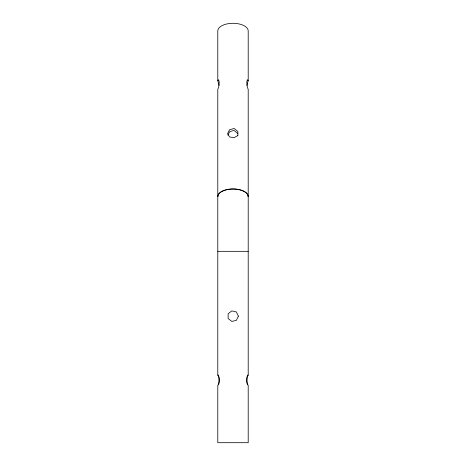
<?xml version="1.0" encoding="UTF-8"?>
<svg xmlns="http://www.w3.org/2000/svg" width="466" height="466" viewBox="0 0 466 466"><rect width="100%" height="100%" fill="white"/><g stroke="black" fill="none" stroke-linecap="round" stroke-linejoin="round"><path stroke-width="0.7" d="M217.797 196.547A15.209 7.602 0 0 1 233.006 188.94A15.209 7.602 0 0 1 248.209 196.547L248.203 375.188L247.3 375.957L246.759 380.18L247.3 384.403L248.203 385.172L248.203 442.7L217.791 442.7L217.791 385.172L218.694 384.403L219.241 380.18L218.694 375.957L217.791 375.188L217.791 89.373L218.694 87.02L219.241 82.348L218.694 79.703L217.791 80.723L219.096 85.453M246.898 85.453L248.203 80.723L248.203 30.902A15.209 7.602 0 0 0 233 23.3A15.209 7.602 0 0 0 217.791 30.902L217.791 80.723M218.309 384.864L219.096 382.522L219.096 377.833L218.111 374.914L217.791 375.188M227.886 135.14L229.627 131.773L233 130.655L234.2 130.579L237.864 133.602M237.864 135.577L234.2 137.616L229.627 137.004L227.594 133.62L229.627 129.688L234.2 128.494L237.864 131.517L237.864 135.629M217.791 251.325L248.203 251.331M248.203 375.188L247.883 374.914L246.898 377.833L246.898 382.522L247.685 384.864M248.203 80.723L247.3 79.703L246.759 82.348L247.3 87.02L248.203 89.373L248.203 196.64A15.209 7.602 0 0 0 233 189.039A15.209 7.602 0 0 0 217.791 196.64M238.4 316.152L236.367 320.375L231.794 321.418L228.13 318.494L228.13 313.81L231.794 310.886L236.367 311.929L238.4 316.152"/></g></svg>
